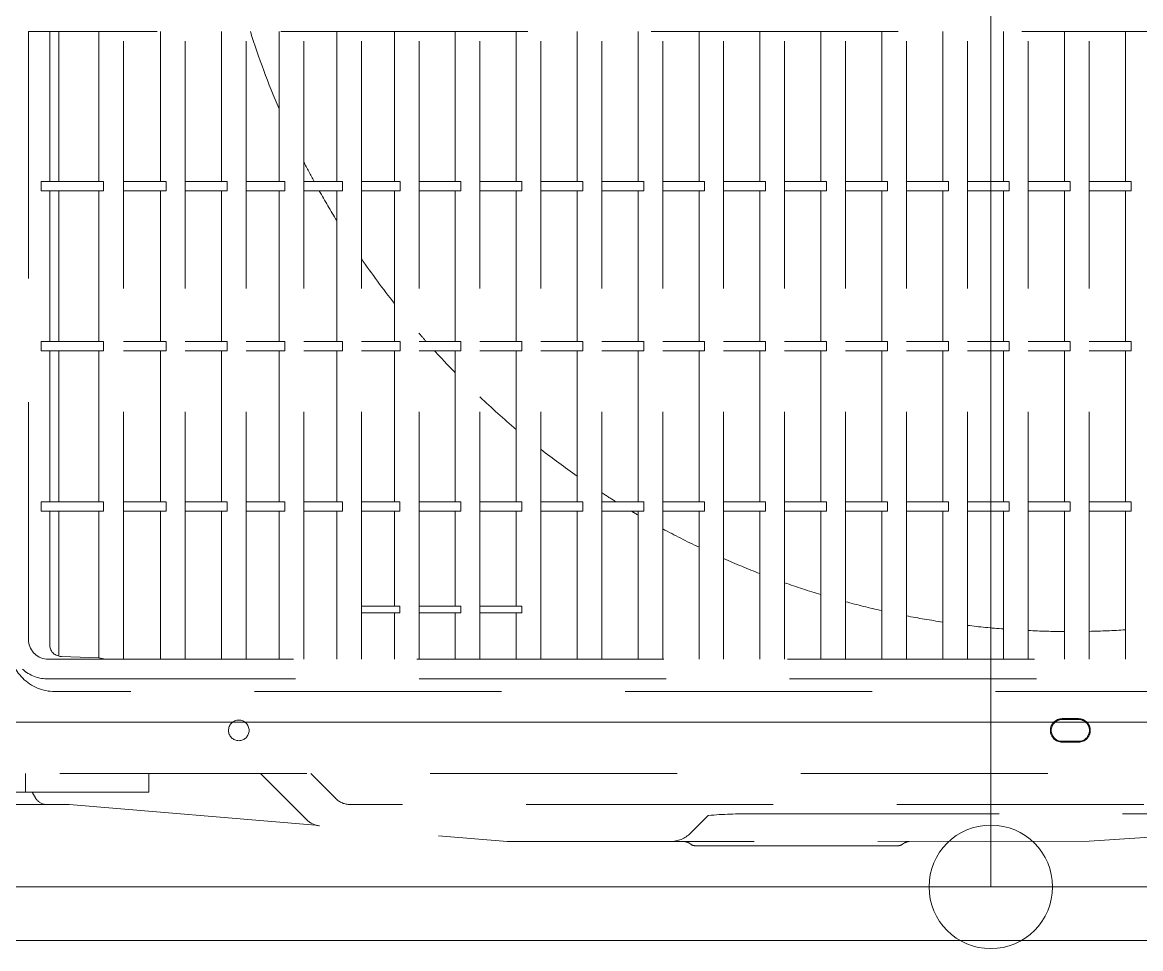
# Model space of a CAD drawing. Units: millimetres at full size, sheet at 1:30. Extents: x -17796 to 21385, y -23279 to 7734.
# Drawn here: x -4874 to -4602.4, y -2878.6 to -2653.7 of the extents above; entities that cross this region are included whole.
import ezdxf

# ---------------------------------------------------------------- set-up
doc = ezdxf.new("R2010")
doc.units = ezdxf.units.MM
doc.header["$LTSCALE"] = 30
doc.linetypes.add('DASHED2', pattern=[3, 2, -1])
doc.linetypes.add('USER9', pattern=[2.3, 2, -0.1, 0.1, -0.1])
for name, color, linetype, lineweight in [('0-C_0_4P', 4, 'Continuous', 18), ('1-F_衛生陶器・住設', 2, 'USER9', 18), ('3-B_仕上線（タイル・', 7, 'Continuous', 18), ('7-C_B2', 1, 'Continuous', 18), ('E-8_緑点線', 7, 'DASHED2', 9)]:
    doc.layers.add(name, color=color, linetype=linetype, lineweight=lineweight)

# ---------------------------------------------------------------- blocks, each defined once
blk = doc.blocks.new('1')
at = {"layer": 'E-8_緑点線'}
for p, q in [((161.83, 43.95), (161.83, -103.66)), ((643.09, 43.95), (161.83, 43.95)), ((167.01, 7.56), (167.01, 43.95)), ((169.2, 7.56), (169.2, 43.95)), ((178.93, 7.56), (178.93, 43.96)), ((184.91, -108.43), (184.91, 43.96)), ((193.91, 7.57), (193.91, 43.97)), ((199.89, -108.43), (199.89, 43.96)), ((208.71, 7.57), (208.71, 43.97)), ((214.69, -108.43), (214.69, 43.96)), ((222.71, 7.57), (222.71, 43.97)), ((228.69, -108.43), (228.69, 43.96)), ((236.71, 7.57), (236.71, 43.97)), ((242.69, -108.43), (242.69, 43.96)), ((250.71, 7.57), (250.71, 43.97)), ((256.69, -108.43), (256.69, 43.96)), ((265.51, 7.57), (265.51, 43.97)), ((271.49, -108.43), (271.49, 43.96)), ((280.31, 7.57), (280.31, 43.97)), ((286.29, -108.43), (286.29, 43.96)), ((295.11, 7.57), (295.11, 43.97)), ((301.09, -108.43), (301.09, 43.96)), ((309.91, 7.57), (309.91, 43.97)), ((315.89, -108.43), (315.89, 43.96)), ((324.71, 7.57), (324.71, 43.97)), ((330.69, -108.43), (330.69, 43.96)), ((339.51, 7.57), (339.51, 43.97)), ((345.49, -108.43), (345.49, 43.96)), ((354.31, 7.57), (354.31, 43.97)), ((360.29, -108.43), (360.29, 43.96)), ((369.11, 7.57), (369.11, 43.97)), ((375.09, -108.43), (375.09, 43.96)), ((383.91, 7.57), (383.91, 43.97)), ((389.89, -108.43), (389.89, 43.96)), ((398.71, 7.57), (398.71, 43.97)), ((404.69, -108.43), (404.69, 43.96)), ((413.51, 7.57), (413.51, 43.97)), ((419.49, -108.43), (419.49, 43.96)), ((428.31, 7.57), (428.31, 43.97)), ((164.94, 7.56), (180.06, 7.56)), ((164.94, 5.29), (164.94, 7.56)), ((180.06, 5.29), (180.06, 7.56)), ((184.91, 7.56), (195.28, 7.56)), ((199.89, 7.56), (210.08, 7.56)), ((214.69, 7.56), (224.08, 7.56)), ((228.69, 7.56), (238.08, 7.56)), ((238.08, 5.29), (238.08, 7.56)), ((242.69, 7.56), (252.08, 7.56)), ((256.69, 7.56), (266.88, 7.56)), ((271.49, 7.56), (281.68, 7.56)), ((286.29, 7.56), (296.48, 7.56)), ((301.09, 7.56), (311.28, 7.56)), ((315.89, 7.56), (326.08, 7.56)), ((330.69, 7.56), (340.88, 7.56)), ((345.49, 7.56), (355.68, 7.56)), ((360.29, 7.56), (370.48, 7.56)), ((375.09, 7.56), (385.28, 7.56)), ((389.89, 7.56), (400.08, 7.56)), ((404.69, 7.56), (414.88, 7.56)), ((419.49, 7.56), (429.68, 7.56)), ((164.94, 5.29), (180.06, 5.29)), ((167.01, -31.36), (167.01, 5.29)), ((169.2, -31.36), (169.2, 5.29)), ((178.93, -31.36), (178.93, 5.29)), ((193.91, -31.36), (193.91, 5.29)), ((208.71, -31.35), (208.71, 5.3)), ((222.71, -31.35), (222.71, 5.3)), ((228.69, 5.29), (238.08, 5.29)), ((236.71, -31.35), (236.71, 5.3)), ((250.71, -31.35), (250.71, 5.3)), ((265.51, -31.35), (265.51, 5.3)), ((280.31, -31.35), (280.31, 5.3)), ((295.11, -31.35), (295.11, 5.3)), ((309.91, -31.35), (309.91, 5.3)), ((324.71, -31.35), (324.71, 5.3)), ((339.51, -31.35), (339.51, 5.3)), ((354.31, -31.35), (354.31, 5.3)), ((369.11, -31.35), (369.11, 5.3)), ((383.91, -31.35), (383.91, 5.3)), ((398.71, -31.35), (398.71, 5.3)), ((413.51, -31.35), (413.51, 5.3)), ((428.31, -31.35), (428.31, 5.3)), ((164.94, -31.36), (180.06, -31.36)), ((164.94, -33.63), (164.94, -31.36)), ((180.06, -33.63), (180.06, -31.36)), ((184.91, -31.36), (195.28, -31.36)), ((199.89, -31.36), (210.08, -31.36)), ((214.69, -31.36), (224.08, -31.36)), ((228.69, -31.36), (238.08, -31.36)), ((238.08, -33.63), (238.08, -31.36)), ((242.69, -31.36), (252.08, -31.36)), ((256.69, -31.36), (266.88, -31.36)), ((271.49, -31.36), (281.68, -31.36)), ((286.29, -31.36), (296.48, -31.36)), ((301.09, -31.36), (311.28, -31.36)), ((315.89, -31.36), (326.08, -31.36)), ((330.69, -31.36), (340.88, -31.36)), ((345.49, -31.36), (355.68, -31.36)), ((360.29, -31.36), (370.48, -31.36)), ((375.09, -31.36), (385.28, -31.36)), ((389.89, -31.36), (400.08, -31.36)), ((404.69, -31.36), (414.88, -31.36)), ((419.49, -31.36), (429.68, -31.36)), ((164.94, -33.63), (180.06, -33.63)), ((167.01, -70.28), (167.01, -33.55)), ((169.2, -70.28), (169.2, -33.55)), ((178.93, -70.27), (178.93, -33.62)), ((193.91, -70.28), (193.91, -33.63)), ((208.71, -70.27), (208.71, -33.62)), ((222.71, -70.27), (222.71, -33.62)), ((228.69, -33.63), (238.08, -33.63)), ((236.71, -70.27), (236.71, -33.62)), ((250.71, -70.27), (250.71, -33.62)), ((265.51, -70.27), (265.51, -33.62)), ((280.31, -70.27), (280.31, -33.62)), ((295.11, -70.27), (295.11, -33.62)), ((309.91, -70.27), (309.91, -33.62)), ((324.71, -70.27), (324.71, -33.62)), ((339.51, -70.27), (339.51, -33.62)), ((354.31, -70.27), (354.31, -33.62)), ((369.11, -70.27), (369.11, -33.62)), ((383.91, -70.27), (383.91, -33.62)), ((398.71, -70.27), (398.71, -33.62)), ((413.51, -70.27), (413.51, -33.62)), ((428.31, -70.27), (428.31, -33.62)), ((164.93, -70.28), (180.06, -70.28)), ((164.93, -72.55), (164.93, -70.28)), ((180.06, -72.55), (180.06, -70.28)), ((184.91, -70.28), (195.27, -70.28)), ((199.89, -70.28), (210.07, -70.28)), ((214.69, -70.28), (224.07, -70.28)), ((228.69, -70.28), (238.07, -70.28)), ((238.07, -72.55), (238.07, -70.28)), ((242.69, -70.28), (252.07, -70.28)), ((256.69, -70.28), (266.87, -70.28)), ((271.49, -70.28), (281.67, -70.28)), ((286.29, -70.28), (296.47, -70.28)), ((301.09, -70.28), (311.27, -70.28)), ((315.89, -70.28), (326.07, -70.28)), ((330.69, -70.28), (340.87, -70.28)), ((345.49, -70.28), (355.67, -70.28)), ((360.29, -70.28), (370.47, -70.28)), ((375.09, -70.28), (385.27, -70.28)), ((389.89, -70.28), (400.07, -70.28)), ((404.69, -70.28), (414.87, -70.28)), ((419.49, -70.28), (429.67, -70.28)), ((164.93, -72.55), (180.06, -72.55)), ((167.01, -105.17), (167.01, -72.55)), ((169.2, -107.74), (169.2, -72.55)), ((178.93, -108.13), (178.93, -72.55)), ((193.91, -108.43), (193.91, -72.55)), ((208.71, -108.43), (208.71, -72.55)), ((222.71, -108.43), (222.71, -72.55)), ((228.69, -72.55), (238.07, -72.55)), ((236.71, -108.43), (236.71, -72.55)), ((250.71, -95.59), (250.71, -72.55)), ((265.51, -95.59), (265.51, -72.55)), ((280.31, -95.59), (280.31, -72.55)), ((295.11, -108.43), (295.11, -72.55)), ((309.91, -108.43), (309.91, -72.55)), ((324.71, -108.43), (324.71, -72.55)), ((339.51, -108.43), (339.51, -72.55)), ((354.31, -108.43), (354.31, -72.55)), ((369.11, -108.43), (369.11, -72.55)), ((383.91, -108.43), (383.91, -72.55)), ((398.71, -108.43), (398.71, -72.55)), ((413.51, -108.43), (413.51, -72.55)), ((428.31, -108.43), (428.31, -72.55)), ((252.07, -95.59), (242.69, -95.59)), ((252.07, -97.19), (242.69, -97.19)), ((250.71, -108.43), (250.71, -97.19)), ((252.07, -95.59), (252.07, -97.19)), ((266.87, -95.59), (256.69, -95.59)), ((266.87, -97.19), (256.69, -97.19)), ((265.51, -108.43), (265.51, -97.19)), ((266.87, -95.59), (266.87, -97.19)), ((281.67, -95.59), (271.49, -95.59)), ((281.67, -97.19), (271.49, -97.19)), ((280.31, -108.43), (280.31, -97.19)), ((281.67, -95.59), (281.67, -97.19)), ((166.18, -108.43), (638.6, -108.43)), ((178.93, -108.13), (169.84, -107.79)), ((178.93, -108.13), (180.55, -108.43)), ((166.71, -113.27), (638.22, -113.27)), ((636.73, -116.32), (168.2, -116.32)), ((416.91, -122.91), (412.91, -122.91)), ((416.91, -123.12), (412.91, -123.12)), ((416.91, -128.41), (412.91, -128.41)), ((416.91, -128.62), (412.91, -128.62)), ((679.41, -136.27), (18.22, -136.27)), ((161.1, -140.77), (161.1, -136.27)), ((191.1, -140.77), (191.1, -136.27)), ((229.42, -147.49), (218.21, -136.27)), ((236.45, -142.3), (230.41, -136.27)), ((147.41, -140.77), (191.1, -140.77)), ((163.61, -142.27), (162.74, -140.77)), ((40.69, -143.77), (171.35, -143.77)), ((171.72, -143.78), (278.12, -152.74)), ((522.72, -143.77), (239.98, -143.77)), ((419.52, -152.69), (552.88, -143.77)), ((326.96, -146.42), (322.65, -150.73)), ((337.58, -146.02), (492.25, -145.98)), ((278.12, -152.74), (419.52, -152.69)), ((322.7, -153.43), (322.2, -153.1)), ((373.02, -153.77), (323.81, -153.77)), ((374.13, -153.43), (374.62, -153.1))]:
    blk.add_line(p, q, dxfattribs=at)
for points in [[(184.91, 5.29), (195.28, 5.29), (195.28, 7.56)], [(199.89, 5.29), (210.08, 5.29), (210.08, 7.56)], [(214.69, 5.29), (224.08, 5.29), (224.08, 7.56)], [(242.69, 5.29), (252.08, 5.29), (252.08, 7.56)], [(256.69, 5.29), (266.88, 5.29), (266.88, 7.56)], [(271.49, 5.29), (281.68, 5.29), (281.68, 7.56)], [(286.29, 5.29), (296.48, 5.29), (296.48, 7.56)], [(301.09, 5.29), (311.28, 5.29), (311.28, 7.56)], [(315.89, 5.29), (326.08, 5.29), (326.08, 7.56)], [(330.69, 5.29), (340.88, 5.29), (340.88, 7.56)], [(345.49, 5.29), (355.68, 5.29), (355.68, 7.56)], [(360.29, 5.29), (370.48, 5.29), (370.48, 7.56)], [(375.09, 5.29), (385.28, 5.29), (385.28, 7.56)], [(389.89, 5.29), (400.08, 5.29), (400.08, 7.56)], [(404.69, 5.29), (414.88, 5.29), (414.88, 7.56)], [(419.49, 5.29), (429.68, 5.29), (429.68, 7.56)], [(184.91, -33.63), (195.28, -33.63), (195.28, -31.36)], [(199.89, -33.63), (210.08, -33.63), (210.08, -31.36)], [(214.69, -33.63), (224.08, -33.63), (224.08, -31.36)], [(242.69, -33.63), (252.08, -33.63), (252.08, -31.36)], [(256.69, -33.63), (266.88, -33.63), (266.88, -31.36)], [(271.49, -33.63), (281.68, -33.63), (281.68, -31.36)], [(286.29, -33.63), (296.48, -33.63), (296.48, -31.36)], [(301.09, -33.63), (311.28, -33.63), (311.28, -31.36)], [(315.89, -33.63), (326.08, -33.63), (326.08, -31.36)], [(330.69, -33.63), (340.88, -33.63), (340.88, -31.36)], [(345.49, -33.63), (355.68, -33.63), (355.68, -31.36)], [(360.29, -33.63), (370.48, -33.63), (370.48, -31.36)], [(375.09, -33.63), (385.28, -33.63), (385.28, -31.36)], [(389.89, -33.63), (400.08, -33.63), (400.08, -31.36)], [(404.69, -33.63), (414.88, -33.63), (414.88, -31.36)], [(419.49, -33.63), (429.68, -33.63), (429.68, -31.36)], [(184.91, -72.55), (195.27, -72.55), (195.27, -70.28)], [(199.89, -72.55), (210.07, -72.55), (210.07, -70.28)], [(214.69, -72.55), (224.07, -72.55), (224.07, -70.28)], [(242.69, -72.55), (252.07, -72.55), (252.07, -70.28)], [(256.69, -72.55), (266.87, -72.55), (266.87, -70.28)], [(271.49, -72.55), (281.67, -72.55), (281.67, -70.28)], [(286.29, -72.55), (296.47, -72.55), (296.47, -70.28)], [(301.09, -72.55), (311.27, -72.55), (311.27, -70.28)], [(315.89, -72.55), (326.07, -72.55), (326.07, -70.28)], [(330.69, -72.55), (340.87, -72.55), (340.87, -70.28)], [(345.49, -72.55), (355.67, -72.55), (355.67, -70.28)], [(360.29, -72.55), (370.47, -72.55), (370.47, -70.28)], [(375.09, -72.55), (385.27, -72.55), (385.27, -70.28)], [(389.89, -72.55), (400.07, -72.55), (400.07, -70.28)], [(404.69, -72.55), (414.87, -72.55), (414.87, -70.28)], [(419.49, -72.55), (429.67, -72.55), (429.67, -70.28)]]:
    blk.add_lwpolyline(points, dxfattribs=at)
blk.add_circle((212.91, -125.77), 2.5, dxfattribs=at)
for centre, radius, start, end in [((414.91, 107.23), 209, 197.626, 203.1292), ((414.91, 107.23), 209, 206.9963, 208.4849), ((414.91, 107.23), 209, 209.1952, 211.5005), ((414.91, 107.23), 209, 214.5077, 218.2191), ((414.91, 107.23), 209, 220.7939, 221.5399), ((414.91, 107.23), 209, 222.3766, 224.3701), ((414.91, 107.23), 209, 226.6659, 229.9075), ((414.91, 107.23), 209, 232.0163, 235.0256), ((414.91, 107.23), 209, 237.001, 238.1416), ((414.91, 107.23), 209, 239.3407, 239.8408), ((414.91, 107.23), 209, 241.718, 244.4316), ((414.91, 107.23), 209, 246.2343, 248.8523), ((414.91, 107.23), 209, 250.5986, 253.1446), ((414.91, 107.23), 209, 254.8486, 257.3413), ((414.91, 107.23), 209, 259.0147, 261.4699), ((414.91, 107.23), 209, 263.1227, 265.5543), ((414.91, 107.23), 209, 267.1954, 269.616), ((414.91, 107.23), 209, 271.2539, 273.6759), ((168.2, -105.32), 11, 179.9964, 270.0042), ((166.58, -103.7), 4.75, 179.5013, 265.1099), ((169.76, -105.04), 2.75, 182.577, 271.642), ((166.6, -103.9), 9.37, 228.141, 270.6754), ((412.91, -125.77), 2.85, 90, 270), ((412.91, -125.77), 2.65, 90, 270), ((416.91, -125.77), 2.85, 270, 90), ((416.91, -125.77), 2.65, 270, 90), ((166.21, -140.77), 3, 209.9984, 270), ((171.3, -148.74), 4.98, 85.1627, 90.0026), ((239.98, -138.77), 5, 225.0012, 270.0001), ((336.54, -259.19), 113.18, 89.4736, 94.8537), ((232.96, -143.95), 5, 225, 265.1651), ((317.78, -145.84), 6.9, 269.3676, 314.9432), ((320.99, -154.95), 2.21, 56.7929, 90.659), ((323.81, -151.77), 2, 236.3099, 270), ((373.02, -151.77), 2, 270, 303.6901), ((375.73, -154.77), 2, 90, 123.6901)]:
    blk.add_arc(centre, radius, start, end, dxfattribs=at)

msp = doc.modelspace()

# ---------------------------------------------------------------- linework, layer by layer
at = {"layer": '0-C_0_4P'}
for p, q in [((-3664.12, -2823.6), (-6229.12, -2823.6)), ((-3664.12, -2863.6), (-6241.62, -2863.6))]:
    msp.add_line(p, q, dxfattribs=at)
at = {"layer": '1-F_衛生陶器・住設'}
msp.add_line((-7005.42, -2863.6), (1844.09, -2863.6), dxfattribs=at)
at = {"layer": '3-B_仕上線（タイル・', "color": 6}
for p, q in [((-4638.77, -2833.6), (-4638.77, -2093.6)), ((-5199.16, -2863.6), (-4621.27, -2863.6))]:
    msp.add_line(p, q, dxfattribs=at)
at = {"layer": '3-B_仕上線（タイル・'}
msp.add_line((-4638.77, -2863.6), (-4638.77, -2833.6), dxfattribs=at)
msp.add_circle((-4638.77, -2863.6), 15, dxfattribs=at)
at = {"layer": '7-C_B2'}
msp.add_line((-3670.12, -2876.6), (-6241.62, -2876.6), dxfattribs=at)

# ---------------------------------------------------------------- block references
at = {"layer": 'E-8_緑点線'}
msp.add_blockref('1', (-5034.35, -2699.84), dxfattribs=at)

doc.saveas('drawing.dxf')
